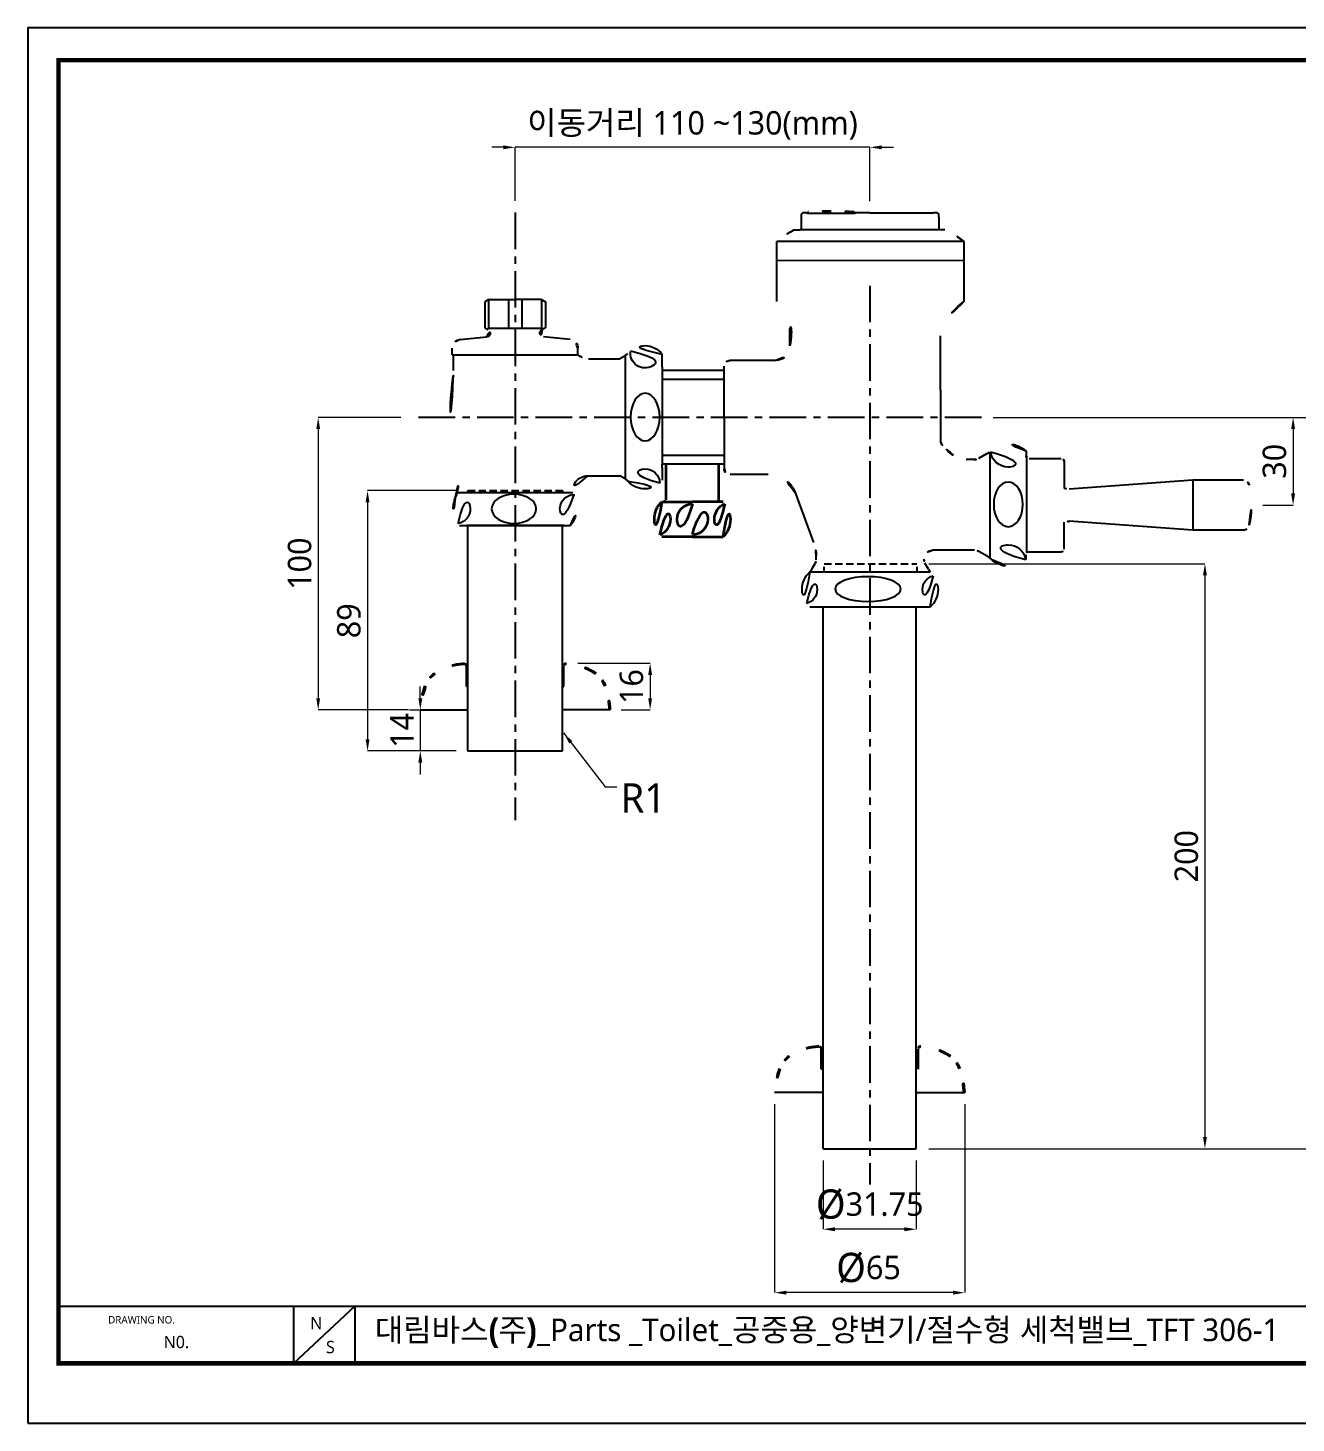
# Model space of a CAD drawing. Extents: x 16296676263 to 16296676914, y -37409617485 to -37409617008.
# Drawn here: x 16296676262.8 to 16296676696.4, y -37409617485.1 to -37409617008.1 of the extents above; entities that cross this region are included whole.
import ezdxf

# ---------------------------------------------------------------- set-up
doc = ezdxf.new("R2010")
doc.units = 0
doc.header["$LTSCALE"] = 10
doc.header["$MEASUREMENT"] = 0
doc.header["$PDMODE"] = 3
doc.header["$PDSIZE"] = -10
doc.linetypes.add('CENTER', pattern=[2, 1.25, -0.25, 0.25, -0.25])
doc.linetypes.add('HIDDEN', pattern=[0.375, 0.25, -0.125])
doc.layers.get('0').update_dxf_attribs({"linetype": 'CONTINUOUS'})
doc.layers.get('DEFPOINTS').update_dxf_attribs({"linetype": 'CONTINUOUS'})
for name, color, linetype in [('7보라', 6, 'CONTINUOUS'), ('DIM & TEXT', 4, 'CONTINUOUS'), ('DWG', 7, 'CONTINUOUS')]:
    doc.layers.add(name, color=color, linetype=linetype)
doc.styles.add('Daelim Dimension', font='')
doc.styles.get('Daelim Dimension').set_extended_font_data('NanumGothic')
doc.dimstyles.new('DEFAULT', dxfattribs={"dimscale": 2, "dimtxt": 2, "dimasz": 2, "dimexe": 0, "dimexo": 2, "dimgap": 1, "dimtad": 1, "dimdec": 1, "dimzin": 9, "dimdsep": 46, "dimtxsty": 'Daelim Dimension', "dimcen": 0.5, "dimclrd": 252, "dimclre": 252, "dimclrt": 3, "dimadec": 1, "dimazin": 0, "dimtfac": 1, "dimtdec": 1, "dimtix": 1, "dimtmove": 0, "dimatfit": 3, "dimfxl": 1, "dimtolj": 1, "dimtzin": 1, "dimlwd": 9, "dimlwe": 9, "dimarcsym": 0})

# ---------------------------------------------------------------- blocks, each defined once
blk = doc.blocks.new('*D0')
at = {"color": 5, "lineweight": 9, "ltscale": 0.5, "transparency": 16777216}
for p, q in [((16296676425.38814, -37409617048.956497), (16296676421.38814, -37409617048.956497)), ((16296676429.38814, -37409617067.253326), (16296676429.38814, -37409617048.956497)), ((16296676550.73407, -37409617048.956497), (16296676429.38814, -37409617048.956497)), ((16296676550.73407, -37409617067.33094), (16296676550.73407, -37409617048.956497)), ((16296676554.73407, -37409617048.956497), (16296676558.73407, -37409617048.956497))]:
    blk.add_line(p, q, dxfattribs=at)
at = {"color": 5, "ltscale": 0.5, "transparency": 16777216}
for points in [[(16296676425.38814, -37409617048.289833), (16296676425.38814, -37409617049.623161), (16296676429.38814, -37409617048.956497)], [(16296676554.73407, -37409617048.289833), (16296676554.73407, -37409617049.623161), (16296676550.73407, -37409617048.956497)]]:
    blk.add_solid(points, dxfattribs=at)
at = {"layer": 'DEFPOINTS', "color": 0, "ltscale": 0.5, "transparency": 16777216}
for p in [(16296676429.38814, -37409617048.956497), (16296676429.38814, -37409617071.253326), (16296676550.73407, -37409617071.33094)]:
    blk.add_point(p, dxfattribs=at)
at = {"color": 2, "ltscale": 0.5, "transparency": 16777216, "insert": (16296676490.06111, -37409617041.468658), "char_height": 8, "attachment_point": 5, "style": 'Daelim Dimension'}
blk.add_mtext('\\A1;이동거리 110 ~130(mm)', dxfattribs=at)
blk = doc.blocks.new('*D1')
at = {"color": 5, "lineweight": 9, "ltscale": 0.5, "transparency": 16777216}
for p, q in [((16296676390.38019, -37409617141.30823), (16296676362.06781, -37409617141.30823)), ((16296676362.06781, -37409617145.30823), (16296676362.06781, -37409617237.30823)), ((16296676392.9521, -37409617241.30823), (16296676362.06781, -37409617241.30823))]:
    blk.add_line(p, q, dxfattribs=at)
at = {"color": 5, "ltscale": 0.5, "transparency": 16777216}
for points in [[(16296676361.40114, -37409617145.30823), (16296676362.73447, -37409617145.30823), (16296676362.06781, -37409617141.30823)], [(16296676361.40114, -37409617237.30823), (16296676362.73447, -37409617237.30823), (16296676362.06781, -37409617241.30823)]]:
    blk.add_solid(points, dxfattribs=at)
at = {"layer": 'DEFPOINTS', "color": 0, "ltscale": 0.5, "transparency": 16777216}
for p in [(16296676394.38019, -37409617141.30823), (16296676362.06781, -37409617241.30823), (16296676396.9521, -37409617241.30823)]:
    blk.add_point(p, dxfattribs=at)
at = {"color": 7, "ltscale": 0.5, "transparency": 16777216, "insert": (16296676355.74163, -37409617191.30823), "char_height": 8, "attachment_point": 5, "rotation": 90, "style": 'Daelim Dimension'}
blk.add_mtext('\\A1;100', dxfattribs=at)
blk = doc.blocks.new('*D2')
at = {"color": 5, "lineweight": 9, "ltscale": 0.5, "transparency": 16777216}
for p, q in [((16296676409.19336, -37409617166.32314), (16296676378.94114, -37409617166.32314)), ((16296676378.94114, -37409617170.32314), (16296676378.94114, -37409617251.32314)), ((16296676409.19336, -37409617255.32314), (16296676378.94114, -37409617255.32314))]:
    blk.add_line(p, q, dxfattribs=at)
at = {"color": 5, "ltscale": 0.5, "transparency": 16777216}
for points in [[(16296676378.27447, -37409617170.32314), (16296676379.6078, -37409617170.32314), (16296676378.94114, -37409617166.32314)], [(16296676378.27447, -37409617251.32314), (16296676379.6078, -37409617251.32314), (16296676378.94114, -37409617255.32314)]]:
    blk.add_solid(points, dxfattribs=at)
at = {"layer": 'DEFPOINTS', "color": 0, "ltscale": 0.5, "transparency": 16777216}
for p in [(16296676413.19336, -37409617166.32314), (16296676378.94114, -37409617255.32314), (16296676413.19336, -37409617255.32314)]:
    blk.add_point(p, dxfattribs=at)
at = {"color": 7, "ltscale": 0.5, "transparency": 16777216, "insert": (16296676372.58635, -37409617210.82314), "char_height": 8, "attachment_point": 5, "rotation": 90, "style": 'Daelim Dimension'}
blk.add_mtext('\\A1;89', dxfattribs=at)
blk = doc.blocks.new('*D3')
at = {"color": 5, "lineweight": 9, "ltscale": 0.5, "transparency": 16777216}
for p, q in [((16296676396.9852, -37409617237.32314), (16296676396.9852, -37409617233.32314)), ((16296676393.25173, -37409617241.32314), (16296676396.9852, -37409617241.32314)), ((16296676396.9852, -37409617241.32314), (16296676396.9852, -37409617255.32314)), ((16296676409.13814, -37409617255.32314), (16296676396.9852, -37409617255.32314)), ((16296676396.9852, -37409617259.32314), (16296676396.9852, -37409617263.32314))]:
    blk.add_line(p, q, dxfattribs=at)
at = {"color": 5, "ltscale": 0.5, "transparency": 16777216}
for points in [[(16296676396.31853, -37409617237.32314), (16296676397.65186, -37409617237.32314), (16296676396.9852, -37409617241.32314)], [(16296676396.31853, -37409617259.32314), (16296676397.65186, -37409617259.32314), (16296676396.9852, -37409617255.32314)]]:
    blk.add_solid(points, dxfattribs=at)
at = {"layer": 'DEFPOINTS', "color": 0, "ltscale": 0.5, "transparency": 16777216}
for p in [(16296676397.25173, -37409617241.32314), (16296676396.9852, -37409617255.32314), (16296676413.13814, -37409617255.32314)]:
    blk.add_point(p, dxfattribs=at)
at = {"color": 7, "ltscale": 0.5, "transparency": 16777216, "insert": (16296676390.71625, -37409617248.32314), "char_height": 8, "attachment_point": 5, "rotation": 90, "style": 'Daelim Dimension'}
blk.add_mtext('\\A1;14', dxfattribs=at)
blk = doc.blocks.new('*D4')
at = {"color": 5, "lineweight": 9, "ltscale": 0.5, "transparency": 16777216}
for p, q in [((16296676450.84683, -37409617225.328247), (16296676475.573219, -37409617225.328247)), ((16296676475.573219, -37409617229.328247), (16296676475.573219, -37409617237.308228)), ((16296676465.65172, -37409617241.308228), (16296676475.573219, -37409617241.308228))]:
    blk.add_line(p, q, dxfattribs=at)
at = {"color": 5, "ltscale": 0.5, "transparency": 16777216}
for points in [[(16296676474.906549, -37409617229.328247), (16296676476.23988, -37409617229.328247), (16296676475.573219, -37409617225.328247)], [(16296676474.906549, -37409617237.308228), (16296676476.23988, -37409617237.308228), (16296676475.573219, -37409617241.308228)]]:
    blk.add_solid(points, dxfattribs=at)
at = {"layer": 'DEFPOINTS', "color": 0, "ltscale": 0.5, "transparency": 16777216}
for p in [(16296676446.84683, -37409617225.328247), (16296676461.65172, -37409617241.308228), (16296676475.573219, -37409617241.308228)]:
    blk.add_point(p, dxfattribs=at)
at = {"color": 7, "ltscale": 0.5, "transparency": 16777216, "insert": (16296676469.21843, -37409617233.318237), "char_height": 8, "attachment_point": 5, "rotation": 90, "style": 'Daelim Dimension'}
blk.add_mtext('\\A1;16', dxfattribs=at)
blk = doc.blocks.new('*D5')
at = {"color": 5, "lineweight": 9, "ltscale": 0.5, "transparency": 16777216}
for p, q in [((16296676592.88019, -37409617141.30823), (16296676695.42448, -37409617141.30823)), ((16296676695.42448, -37409617145.30823), (16296676695.42448, -37409617167.29059)), ((16296676685.09092, -37409617171.29059), (16296676695.42448, -37409617171.29059))]:
    blk.add_line(p, q, dxfattribs=at)
at = {"color": 5, "ltscale": 0.5, "transparency": 16777216}
for points in [[(16296676694.75781, -37409617145.30823), (16296676696.09114, -37409617145.30823), (16296676695.42448, -37409617141.30823)], [(16296676694.75781, -37409617167.29059), (16296676696.09114, -37409617167.29059), (16296676695.42448, -37409617171.29059)]]:
    blk.add_solid(points, dxfattribs=at)
at = {"layer": 'DEFPOINTS', "color": 0, "ltscale": 0.5, "transparency": 16777216}
for p in [(16296676588.88019, -37409617141.30823), (16296676681.09092, -37409617171.29059), (16296676695.42448, -37409617171.29059)]:
    blk.add_point(p, dxfattribs=at)
at = {"color": 7, "ltscale": 0.5, "transparency": 16777216, "insert": (16296676689.06397, -37409617156.29941), "char_height": 8, "attachment_point": 5, "rotation": 90, "style": 'Daelim Dimension'}
blk.add_mtext('\\A1;30', dxfattribs=at)
blk = doc.blocks.new('*D6')
at = {"color": 5, "lineweight": 9, "ltscale": 0.5, "transparency": 16777216}
for p, q in [((16296676592.88019, -37409617141.30823), (16296676743.53392, -37409617141.30823)), ((16296676743.53392, -37409617145.30823), (16296676743.53392, -37409617387.30823)), ((16296676592.88019, -37409617391.30823), (16296676743.53392, -37409617391.30823))]:
    blk.add_line(p, q, dxfattribs=at)
at = {"color": 5, "ltscale": 0.5, "transparency": 16777216}
for points in [[(16296676742.86725, -37409617145.30823), (16296676744.20058, -37409617145.30823), (16296676743.53392, -37409617141.30823)], [(16296676742.86725, -37409617387.30823), (16296676744.20058, -37409617387.30823), (16296676743.53392, -37409617391.30823)]]:
    blk.add_solid(points, dxfattribs=at)
at = {"layer": 'DEFPOINTS', "color": 0, "ltscale": 0.5, "transparency": 16777216}
for p in [(16296676588.88019, -37409617141.30823), (16296676588.88019, -37409617391.30823), (16296676743.53392, -37409617391.30823)]:
    blk.add_point(p, dxfattribs=at)
at = {"color": 7, "ltscale": 0.5, "transparency": 16777216, "insert": (16296676737.17913, -37409617266.30823), "char_height": 8, "attachment_point": 5, "rotation": 90, "style": 'Daelim Dimension'}
blk.add_mtext('\\A1;250', dxfattribs=at)
blk = doc.blocks.new('*D7')
at = {"color": 5, "lineweight": 9, "ltscale": 0.5, "transparency": 16777216}
for p, q in [((16296676570.818781, -37409617191.308487), (16296676665.27841, -37409617191.308487)), ((16296676665.27841, -37409617195.308487), (16296676665.27841, -37409617387.308228)), ((16296676570.818781, -37409617391.308228), (16296676665.27841, -37409617391.308228))]:
    blk.add_line(p, q, dxfattribs=at)
at = {"color": 5, "ltscale": 0.5, "transparency": 16777216}
for points in [[(16296676664.61174, -37409617195.308487), (16296676665.94508, -37409617195.308487), (16296676665.27841, -37409617191.308487)], [(16296676664.61174, -37409617387.308228), (16296676665.94508, -37409617387.308228), (16296676665.27841, -37409617391.308228)]]:
    blk.add_solid(points, dxfattribs=at)
at = {"layer": 'DEFPOINTS', "color": 0, "ltscale": 0.5, "transparency": 16777216}
for p in [(16296676566.818781, -37409617191.308487), (16296676566.818781, -37409617391.308228), (16296676665.27841, -37409617391.308228)]:
    blk.add_point(p, dxfattribs=at)
at = {"color": 7, "ltscale": 0.5, "transparency": 16777216, "insert": (16296676658.94079, -37409617291.308357), "char_height": 8, "attachment_point": 5, "rotation": 90, "style": 'Daelim Dimension'}
blk.add_mtext('\\A1;200', dxfattribs=at)
blk = doc.blocks.new('*D8')
at = {"color": 5, "lineweight": 9, "ltscale": 0.5, "transparency": 16777216}
for p, q in [((16296676518.148991, -37409617376.144768), (16296676518.148991, -37409617440.532097)), ((16296676583.148991, -37409617376.144768), (16296676583.148991, -37409617440.532097)), ((16296676579.148991, -37409617440.532097), (16296676522.148991, -37409617440.532097))]:
    blk.add_line(p, q, dxfattribs=at)
at = {"color": 5, "ltscale": 0.5, "transparency": 16777216}
for points in [[(16296676522.148991, -37409617439.865433), (16296676522.148991, -37409617441.198761), (16296676518.148991, -37409617440.532097)], [(16296676579.148991, -37409617439.865433), (16296676579.148991, -37409617441.198761), (16296676583.148991, -37409617440.532097)]]:
    blk.add_solid(points, dxfattribs=at)
at = {"layer": 'DEFPOINTS', "color": 0, "ltscale": 0.5, "transparency": 16777216}
for p in [(16296676518.148991, -37409617372.144768), (16296676583.148991, -37409617372.144768), (16296676518.148991, -37409617440.532097)]:
    blk.add_point(p, dxfattribs=at)
at = {"color": 7, "ltscale": 0.5, "transparency": 16777216, "insert": (16296676550.247431, -37409617432.144402), "char_height": 8, "attachment_point": 5, "style": 'Daelim Dimension'}
blk.add_mtext('\\A1;{\\H1.25x;\\C256;Ø}65', dxfattribs=at)
blk = doc.blocks.new('*D9')
at = {"color": 5, "lineweight": 9, "ltscale": 0.5, "transparency": 16777216}
for p, q in [((16296676534.77399, -37409617395.30823), (16296676534.77399, -37409617418.85334)), ((16296676566.52399, -37409617395.30823), (16296676566.52399, -37409617418.85334)), ((16296676562.52399, -37409617418.85334), (16296676538.77399, -37409617418.85334))]:
    blk.add_line(p, q, dxfattribs=at)
at = {"color": 5, "ltscale": 0.5, "transparency": 16777216}
for points in [[(16296676538.77399, -37409617418.18668), (16296676538.77399, -37409617419.52), (16296676534.77399, -37409617418.85334)], [(16296676562.52399, -37409617418.18668), (16296676562.52399, -37409617419.52), (16296676566.52399, -37409617418.85334)]]:
    blk.add_solid(points, dxfattribs=at)
at = {"layer": 'DEFPOINTS', "color": 0, "ltscale": 0.5, "transparency": 16777216}
for p in [(16296676534.77399, -37409617391.30823), (16296676566.52399, -37409617391.30823), (16296676534.77399, -37409617418.85334)]:
    blk.add_point(p, dxfattribs=at)
at = {"color": 7, "ltscale": 0.5, "transparency": 16777216, "insert": (16296676550.64899, -37409617410.46564), "char_height": 8, "attachment_point": 5, "style": 'Daelim Dimension'}
blk.add_mtext('\\A1;{\\H1.25x;\\C256;Ø}31.75', dxfattribs=at)

msp = doc.modelspace()

# ---------------------------------------------------------------- linework, layer by layer
at = {"color": 0}
for p, q in [((16296676516.3377399, -37409617121.8082275), (16296676502.8801899, -37409617121.8082275)), ((16296676518.3377399, -37409617121.8082275), (16296676515.3801899, -37409617121.8082275)), ((16296676500.8801899, -37409617141.3082275), (16296676500.8801899, -37409617123.8082275)), ((16296676500.8801899, -37409617141.3082275), (16296676500.8801899, -37409617158.8082275)), ((16296676515.9243507, -37409617160.8082275), (16296676502.8801899, -37409617160.8082275)), ((16296676396.9521008, -37409617241.3082275), (16296676413.1381493, -37409617241.3082275)), ((16296676461.9521008, -37409617241.3082275), (16296676445.6381493, -37409617241.3082275))]:
    msp.add_line(p, q, dxfattribs=at)
at = {"color": 0, "ltscale": 0.05}
for p, q in [((16296676525.3016891, -37409617167.3347015), (16296676531.4794598, -37409617184.0125427)), ((16296676532.3377399, -37409617190.0242462), (16296676532.3377399, -37409617188.469223)), ((16296676530.8377399, -37409617193.1582336), (16296676532.0697899, -37409617191.0242462))]:
    msp.add_line(p, q, dxfattribs=at)
at = {"ltscale": 0.5}
for p, q in [((16296676413.1933594, -37409617255.323143), (16296676413.1933594, -37409617178.2533264)), ((16296676445.6381397, -37409617255.323143), (16296676445.6381397, -37409617178.2533264))]:
    msp.add_line(p, q, dxfattribs=at)
at = {"color": 5}
msp.add_line((16296676273.2735195, -37409617445.1603012), (16296676797.4608002, -37409617445.1603012), dxfattribs=at)
at = {"color": 5, "ltscale": 40}
for p, q in [((16296676353.6242104, -37409617445.1603012), (16296676353.6242104, -37409617464.7766418)), ((16296676353.6242104, -37409617445.1603012), (16296676353.6242104, -37409617464.7766418)), ((16296676374.6185608, -37409617445.1603012), (16296676353.6242104, -37409617464.7766418)), ((16296676374.6185608, -37409617445.1603012), (16296676353.6242104, -37409617464.7766418)), ((16296676374.6185608, -37409617445.1603012), (16296676374.6185608, -37409617464.7766418)), ((16296676374.6185608, -37409617445.1603012), (16296676374.6185608, -37409617464.7766418))]:
    msp.add_line(p, q, dxfattribs=at)
at = {"ltscale": 0.5}
msp.add_lwpolyline([(16296676262.8053303, -37409617485.1271896), (16296676913.8053303, -37409617485.1271896), (16296676913.8053303, -37409617008.1271896), (16296676262.8053303, -37409617008.1271896)], close=True, dxfattribs=at)
at = {"color": 5, "linetype": 'ByBlock', "lineweight": 200, "const_width": 1.5}
msp.add_lwpolyline([(16296676273.2735195, -37409617464.7024689), (16296676903.2735195, -37409617464.7024689), (16296676903.2735195, -37409617019.2024689), (16296676273.2735195, -37409617019.2024689)], close=True, dxfattribs=at)
at = {"color": 0}
for centre, radius, start, end in [((16296676502.8801899, -37409617123.8082275), 2, 90, 180), ((16296676502.8801899, -37409617158.8082275), 2, 180, 270), ((16296676515.9243507, -37409617170.8082275), 10, 20.325391391, 90)]:
    msp.add_arc(centre, radius, start, end, dxfattribs=at)
at = {"color": 0, "ltscale": 0.05}
for centre, radius, start, end in [((16296676520.3377399, -37409617188.469223), 12, 0, 21.801450073), ((16296676530.3377399, -37409617190.0242462), 2, 330.000014923, 0)]:
    msp.add_arc(centre, radius, start, end, dxfattribs=at)
at = {"layer": '7보라', "color": 0}
msp.add_arc((16296676518.3377399, -37409617116.8082275), 5, 270, 0, dxfattribs=at)
at = {"layer": 'DIM & TEXT', "color": 0, "linetype": 'ByBlock', "lineweight": 35}
for p, q in [((16296676481.0184708, -37409617167.5206833), (16296676481.0184708, -37409617157.2533264)), ((16296676498.98633, -37409617157.2533264), (16296676498.98633, -37409617169.4458084)), ((16296676479.5231705, -37409617170.1363678), (16296676490.0231705, -37409617170.1363678)), ((16296676479.5231705, -37409617170.1363678), (16296676490.0231705, -37409617170.1363678)), ((16296676481.0184708, -37409617169.4458084), (16296676481.0184708, -37409617167.5206833)), ((16296676500.5231705, -37409617170.1363678), (16296676490.0231705, -37409617170.1363678)), ((16296676500.5231705, -37409617170.1363678), (16296676490.0231705, -37409617170.1363678)), ((16296676490.0231705, -37409617182.1363678), (16296676479.5231705, -37409617182.1363678)), ((16296676490.0231705, -37409617182.1363678), (16296676500.5231705, -37409617182.1363678))]:
    msp.add_line(p, q, dxfattribs=at)
for centre, radius, start, end in [((16296676485.4711895, -37409617176.1363678), 8.4486026, 134.750787685, 225.249212315), ((16296676476.7039299, -37409617176.1363678), 5.791745, 292.601807966, 67.398192034), ((16296676480.3767605, -37409617169.4458084), 0.6417093, 270, 0), ((16296676490.0231705, -37409617176.1193008), 5.2570434, 90, 270), ((16296676490.0231705, -37409617176.1193008), 5.2570434, 270, 90), ((16296676503.3424091, -37409617176.1363678), 5.791745, 112.601807966, 247.398192034), ((16296676499.6280403, -37409617169.4458084), 0.6417093, 180, 270), ((16296676494.5751591, -37409617176.1363678), 8.4486026, 314.750787685, 45.249212315)]:
    msp.add_arc(centre, radius, start, end, dxfattribs=at)
at = {"layer": 'DWG', "color": 1, "linetype": 'CENTER', "lineweight": -3}
for p, q in [((16296676429.3881397, -37409617071.2533264), (16296676429.3881397, -37409617279.0033264)), ((16296676550.6489697, -37409617096.2876663), (16296676550.6489906, -37409617403.5382309)), ((16296676588.8801899, -37409617141.3082275), (16296676394.3801899, -37409617141.3082275))]:
    msp.add_line(p, q, dxfattribs=at)
at = {"layer": 'DWG'}
for p, q in [((16296676527.7340698, -37409617071.3309402), (16296676527.2340698, -37409617071.8309402)), ((16296676527.2340698, -37409617071.8309402), (16296676527.2340698, -37409617072.8309402)), ((16296676527.2340698, -37409617072.8309402), (16296676527.2340698, -37409617077.1765976)), ((16296676528.9840698, -37409617071.3309402), (16296676527.7340698, -37409617071.3309402)), ((16296676528.9840698, -37409617071.3309402), (16296676529.4647808, -37409617071.3309402)), ((16296676529.1839199, -37409617071.3309402), (16296676529.4839191, -37409617071.6309433)), ((16296676545.4839191, -37409617071.6309433), (16296676529.4839191, -37409617071.6309433)), ((16296676547.0340691, -37409617071.3309402), (16296676545.4647808, -37409617071.3309402)), ((16296676545.7839203, -37409617071.3309402), (16296676545.4839191, -37409617071.6309433)), ((16296676550.7340698, -37409617071.3309402), (16296676547.0340691, -37409617071.3309402)), ((16296676550.7340698, -37409617071.3309402), (16296676572.4840698, -37409617071.3309402)), ((16296676573.7340698, -37409617071.3309402), (16296676572.4840698, -37409617071.3309402)), ((16296676573.7340698, -37409617071.3309402), (16296676574.2340698, -37409617071.8309402)), ((16296676574.2340698, -37409617072.8309402), (16296676574.2340698, -37409617071.8309402)), ((16296676574.2340698, -37409617072.8309402), (16296676574.2340698, -37409617077.1765976)), ((16296676524.8643703, -37409617077.1765976), (16296676526.8643703, -37409617077.1765976)), ((16296676574.3643703, -37409617077.1765976), (16296676526.8643703, -37409617077.1765976)), ((16296676576.3643703, -37409617077.1765976), (16296676574.3643703, -37409617077.1765976)), ((16296676518.8643703, -37409617087.6871338), (16296676518.8643703, -37409617081.1871338)), ((16296676582.8643703, -37409617081.1871338), (16296676582.8643703, -37409617087.6871338)), ((16296676661.0909195, -37409617162.7905884), (16296676661.0909195, -37409617179.7905884)), ((16296676678.4753399, -37409617162.7905884), (16296676661.0909195, -37409617162.7905884)), ((16296676678.4753399, -37409617179.7905884), (16296676661.0909195, -37409617179.7905884))]:
    msp.add_line(p, q, dxfattribs=at)
at = {"layer": 'DWG', "color": 0, "lineweight": -3}
for p, q in [((16296676582.8643703, -37409617081.1871338), (16296676518.8643703, -37409617081.1871338)), ((16296676582.8198891, -37409617087.7179184), (16296676518.8643703, -37409617087.6871338)), ((16296676420.3881397, -37409617110.9487686), (16296676420.3881397, -37409617100.9487686)), ((16296676427.1335506, -37409617100.9487686), (16296676427.1335506, -37409617110.9487686)), ((16296676431.65555, -37409617100.9487686), (16296676431.65555, -37409617110.9487686)), ((16296676438.3881397, -37409617100.9487686), (16296676438.3881397, -37409617110.9487686)), ((16296676438.3881397, -37409617110.9487686), (16296676420.3881397, -37409617110.9487686)), ((16296676407.8881397, -37409617119.9487686), (16296676450.8881397, -37409617119.9487686)), ((16296676466.9780502, -37409617120.2533264), (16296676467.9780502, -37409617119.4419098)), ((16296676466.9780502, -37409617120.2533264), (16296676466.9780502, -37409617162.0033264)), ((16296676479.7313309, -37409617125.2533264), (16296676479.7313309, -37409617157.2533264)), ((16296676591.7299309, -37409617153.1337128), (16296676591.7299309, -37409617189.4452972)), ((16296676604.4291496, -37409617187.5834808), (16296676604.4291496, -37409617154.9977036)), ((16296676413.1933594, -37409617167.0033264), (16296676413.1933594, -37409617166.323143)), ((16296676445.6381397, -37409617166.323143), (16296676445.6381397, -37409617167.0033264)), ((16296676466.9780502, -37409617162.0033264), (16296676466.9780502, -37409617162.2533264)), ((16296676466.9780502, -37409617162.2533264), (16296676467.9780502, -37409617163.0647507)), ((16296676409.6910591, -37409617167.0033264), (16296676449.1910591, -37409617167.0033264)), ((16296676412.7010002, -37409617178.2533264), (16296676448.3510094, -37409617178.2533264)), ((16296676446.0381508, -37409617178.2533264), (16296676412.7381401, -37409617178.2533264)), ((16296676590.7709408, -37409617188.7290268), (16296676592.1362591, -37409617189.7487869)), ((16296676530.2155895, -37409617194.125), (16296676530.8377399, -37409617193.1582336)), ((16296676530.2155895, -37409617194.125), (16296676571.2985992, -37409617194.125)), ((16296676570.7709408, -37409617193.2290268), (16296676571.2985992, -37409617194.125)), ((16296676571.2985992, -37409617206.125), (16296676530.2155895, -37409617206.125)), ((16296676534.7739697, -37409617239.3100433), (16296676534.7739697, -37409617232.4333191)), ((16296676566.5239697, -37409617239.3100433), (16296676566.5239697, -37409617232.4333191)), ((16296676413.1381397, -37409617255.323143), (16296676445.6381397, -37409617255.323143))]:
    msp.add_line(p, q, dxfattribs=at)
at = {"layer": 'DWG', "color": 0}
for p, q in [((16296676518.8198891, -37409617087.7179184), (16296676518.8198891, -37409617101.6865463)), ((16296676582.8198891, -37409617087.7179184), (16296676582.8198891, -37409617101.7179184)), ((16296676420.3881397, -37409617100.9487686), (16296676418.9958401, -37409617101.7526093)), ((16296676418.9958401, -37409617101.7526093), (16296676418.9958401, -37409617110.7204666)), ((16296676420.3881397, -37409617100.9487686), (16296676429.3881397, -37409617100.9487686)), ((16296676438.3881397, -37409617100.9487686), (16296676429.3881397, -37409617100.9487686)), ((16296676438.3881397, -37409617100.9487686), (16296676439.7804508, -37409617101.7526093)), ((16296676439.7804508, -37409617101.7526093), (16296676439.7804508, -37409617110.7204666)), ((16296676410.5837593, -37409617114.6698303), (16296676419.7200394, -37409617113.7380371)), ((16296676418.9958401, -37409617110.7204666), (16296676420.1490097, -37409617111.2719574)), ((16296676439.7804508, -37409617110.7204666), (16296676438.6272793, -37409617111.2719574)), ((16296676448.1925297, -37409617114.6698303), (16296676439.0562401, -37409617113.7380371)), ((16296676574.8377399, -37409617132.0061188), (16296676574.8377399, -37409617113.4372711)), ((16296676407.8881397, -37409617119.9487686), (16296676407.8881397, -37409617117.6543427)), ((16296676450.8881397, -37409617119.9487686), (16296676450.8881397, -37409617117.6543427)), ((16296676408.3510094, -37409617125.289093), (16296676408.3510094, -37409617120.2533264)), ((16296676454.4741096, -37409617121.2533264), (16296676460.3426208, -37409617121.2533264)), ((16296676460.3426208, -37409617121.2533264), (16296676465.2460003, -37409617121.2533264)), ((16296676466.9780502, -37409617120.2533264), (16296676465.2460003, -37409617121.2533264)), ((16296676479.7313309, -37409617124.0033264), (16296676479.7313309, -37409617119.7533264)), ((16296676479.7313309, -37409617124.0033264), (16296676479.7313309, -37409617125.2533264)), ((16296676500.8801899, -37409617125.2533264), (16296676479.7313309, -37409617125.2533264)), ((16296676479.7313309, -37409617128.2533264), (16296676500.8801899, -37409617128.2533264)), ((16296676574.8377399, -37409617132.0061188), (16296676574.8377399, -37409617149.8082275)), ((16296676479.7313309, -37409617154.2533264), (16296676500.8801899, -37409617154.2533264)), ((16296676586.5029907, -37409617155.7290268), (16296676583.6844292, -37409617155.7290268)), ((16296676590.6362591, -37409617153.7905884), (16296676587.8683109, -37409617155.3886566)), ((16296676590.7709408, -37409617153.7290268), (16296676588.0029907, -37409617155.3271027)), ((16296676604.1362591, -37409617152.8323822), (16296676604.1362591, -37409617154.2905884)), ((16296676605.1362591, -37409617155.2905884), (16296676616.1362591, -37409617155.2905884)), ((16296676617.1362591, -37409617156.2905884), (16296676617.1362591, -37409617160.5405884)), ((16296676454.1855392, -37409617161.2533264), (16296676465.2460003, -37409617161.2533264)), ((16296676466.9780502, -37409617162.2533264), (16296676465.2460003, -37409617161.2533264)), ((16296676500.8801899, -37409617157.2533264), (16296676479.7313309, -37409617157.2533264)), ((16296676479.7313309, -37409617158.5033264), (16296676479.7313309, -37409617157.2533264)), ((16296676479.7313309, -37409617158.5033264), (16296676479.7313309, -37409617162.7533264)), ((16296676617.1362591, -37409617160.5405884), (16296676617.1362591, -37409617165.4986877)), ((16296676661.0909195, -37409617162.7905884), (16296676618.8934402, -37409617165.7905884)), ((16296676410.3510094, -37409617178.2533264), (16296676412.7010002, -37409617178.2533264)), ((16296676617.1362591, -37409617182.0405884), (16296676617.1362591, -37409617177.082489)), ((16296676661.0909195, -37409617179.7905884), (16296676618.8934402, -37409617176.7905884)), ((16296676617.1362591, -37409617186.2905884), (16296676617.1362591, -37409617182.0405884)), ((16296676569.2709408, -37409617190.095047), (16296676569.2709408, -37409617189.7290268)), ((16296676586.5029907, -37409617186.7290268), (16296676572.2709408, -37409617186.7290268)), ((16296676590.7709408, -37409617188.7290268), (16296676588.0029907, -37409617187.1309509)), ((16296676604.1362591, -37409617189.7487869), (16296676604.1362591, -37409617188.2905884)), ((16296676605.1362591, -37409617187.2905884), (16296676616.1362591, -37409617187.2905884)), ((16296676570.7709408, -37409617193.2290268), (16296676569.5388908, -37409617191.095047)), ((16296676534.7739906, -37409617391.3082275), (16296676534.7739697, -37409617206.125)), ((16296676566.5239906, -37409617391.3082275), (16296676566.5239697, -37409617206.125)), ((16296676412.8020992, -37409617233.3082275), (16296676412.8020992, -37409617226.3272476)), ((16296676445.8020992, -37409617233.3082275), (16296676445.8020992, -37409617226.3272476)), ((16296676446.1021004, -37409617233.3082275), (16296676446.1021004, -37409617226.3272476)), ((16296676413.1021004, -37409617233.3082275), (16296676412.8020992, -37409617233.3082275)), ((16296676445.8020992, -37409617233.3082275), (16296676446.1021004, -37409617233.3082275)), ((16296676533.9989891, -37409617364.1447678), (16296676533.9989891, -37409617357.1638031)), ((16296676534.2989902, -37409617364.1447678), (16296676534.2989902, -37409617357.1638031)), ((16296676566.9989891, -37409617364.1447678), (16296676566.9989891, -37409617357.1638031)), ((16296676567.2989902, -37409617364.1447678), (16296676567.2989902, -37409617357.1638031)), ((16296676534.2989902, -37409617364.1447678), (16296676533.9989891, -37409617364.1447678)), ((16296676534.3989906, -37409617372.1447678), (16296676518.1489906, -37409617372.1447678)), ((16296676566.8989906, -37409617372.1447678), (16296676583.1489906, -37409617372.1447678)), ((16296676534.7739906, -37409617391.3082275), (16296676566.5239906, -37409617391.3082275))]:
    msp.add_line(p, q, dxfattribs=at)
at = {"layer": 'DWG', "color": 0, "linetype": 'HIDDEN', "lineweight": -3}
for p, q in [((16296676413.1933594, -37409617166.323143), (16296676445.6381397, -37409617166.323143)), ((16296676535.0687809, -37409617191.3084869), (16296676566.8187809, -37409617191.3084869)), ((16296676535.0687809, -37409617194.1355896), (16296676535.0687809, -37409617192.3855896)), ((16296676566.8187809, -37409617192.3855896), (16296676566.8187809, -37409617194.1355896))]:
    msp.add_line(p, q, dxfattribs=at)
at = {"layer": 'DWG'}
for centre, radius, start, end in [((16296676529.76478, -37409617071.2955399), 0.3, 93.276990568, 180), ((16296676537.4647808, -37409617205.7752838), 135, 90, 93.276990568), ((16296676537.4647808, -37409617205.7752838), 135, 86.723009432, 90), ((16296676545.1647797, -37409617071.2955399), 0.3, 0, 86.723009432), ((16296676537.7393703, -37409617102.9318008), 28.7940253, 116.560457126, 130.958890475), ((16296676563.4893703, -37409617105.3161392), 30.945104, 51.236628408, 65.414004233), ((16296676678.4753399, -37409617164.7905884), 2, 10.820266189, 90), ((16296676644.4659195, -37409617171.2905884), 36.625, 349.179733811, 10.820266189), ((16296676678.4753399, -37409617177.7905884), 2, 270, 349.179733811)]:
    msp.add_arc(centre, radius, start, end, dxfattribs=at)
at = {"layer": 'DWG', "color": 0}
for centre, radius, start, end in [((16296676508.1578293, -37409617113.1077499), 15.6244406, 346.299921969, 46.9686545), ((16296676595.0965595, -37409617118.657692), 20.9206239, 125.931768933, 165.550036265), ((16296676419.5881405, -37409617112.4447479), 1.3, 275.823204734, 64.44138934), ((16296676439.1881409, -37409617112.4447479), 1.3, 115.55861066, 264.176795266), ((16296676410.8881397, -37409617117.6543427), 3, 95.823313452, 180), ((16296676447.8881397, -37409617117.6543427), 3, 0, 84.176686548), ((16296676473.7313309, -37409617124.2533264), 7.5, 36.869788363, 140.094398305), ((16296676486.3510094, -37409617139.2533264), 79, 171.807799632, 193.586713539), ((16296676389.3510094, -37409617125.289093), 19, 351.807799632, 0), ((16296676584.6149597, -37409617143.6218033), 11.5700498, 212.322971366, 227.775483018), ((16296676598.1362591, -37409617159.5405884), 9, 48.189543185, 131.810456815), ((16296676584.8307705, -37409617145.1235275), 10.6672747, 221.483721379, 263.83086442), ((16296676586.3683109, -37409617152.7905884), 3, 270, 299.999835794), ((16296676586.5029907, -37409617152.7290268), 3, 270, 299.999835794), ((16296676605.1362591, -37409617154.2905884), 1, 180, 270), ((16296676616.1362591, -37409617156.2905884), 1, 0, 90), ((16296676391.0935192, -37409617162.2753372), 19, 339.928008282, 13.586713539), ((16296676454.1855392, -37409617166.2533264), 5, 90, 196.507543601), ((16296676473.7313309, -37409617158.2533264), 7.5, 219.905601695, 323.130211637), ((16296676418.3321095, -37409617172.2282181), 10, 159.928008282, 217.049821728), ((16296676440.3698997, -37409617172.2282181), 10, 322.950178272, 20.071991718), ((16296676467.6084805, -37409617162.2753372), 19, 196.507543601, 200.071991718), ((16296676572.2709408, -37409617189.7290268), 3, 90, 180), ((16296676571.2709408, -37409617190.095047), 2, 180, 209.999985077), ((16296676586.5029907, -37409617189.7290268), 3, 60.000164206, 90), ((16296676598.1362591, -37409617183.0405884), 9, 228.189543185, 311.810456815), ((16296676605.1362591, -37409617188.2905884), 1, 90, 180), ((16296676616.1362591, -37409617186.2905884), 1, 270, 0), ((16296676535.5070992, -37409617200.125), 8, 131.409629007, 228.590370993), ((16296676566.0070992, -37409617200.125), 8, 311.409629007, 48.590370993), ((16296676412.9521008, -37409617245.3082275), 20, 92.564084696, 123.792059486), ((16296676412.9521008, -37409617245.3082275), 19.7, 92.564084696, 123.792059486), ((16296676412.1021004, -37409617226.3272476), 1, 0, 92.564084696), ((16296676412.1021004, -37409617226.3272476), 0.7, 0, 92.564084696), ((16296676446.8020992, -37409617226.3272476), 1, 87.435915304, 180), ((16296676446.8020992, -37409617226.3272476), 0.7, 87.435915304, 180), ((16296676445.9521008, -37409617245.3082275), 19.7, 56.207940514, 87.435915304), ((16296676445.9521008, -37409617245.3082275), 20, 56.207940514, 87.435915304), ((16296676426.9145699, -37409617242.8082275), 30, 160.992997474, 177.133840127), ((16296676426.9145699, -37409617242.8082275), 29.7, 160.992997474, 177.133840127), ((16296676407.87393, -37409617236.6527023), 10, 127.196262052, 158.807442775), ((16296676407.87393, -37409617236.6527023), 9.7, 127.196262052, 158.807442775), ((16296676451.0302601, -37409617236.6527023), 9.7, 21.192557225, 52.803737948), ((16296676451.0302601, -37409617236.6527023), 10, 21.192557225, 52.803737948), ((16296676431.9896202, -37409617242.8082275), 29.7, 2.866159873, 19.007002526), ((16296676431.9896202, -37409617242.8082275), 30, 2.866159873, 19.007002526), ((16296676534.1489906, -37409617376.1447678), 20, 92.564084696, 123.792059486), ((16296676534.1489906, -37409617376.1447678), 19.7, 92.564084696, 123.792059486), ((16296676533.2989902, -37409617357.1638031), 1, 0, 92.564084696), ((16296676533.2989902, -37409617357.1638031), 0.7, 0, 92.564084696), ((16296676567.9989891, -37409617357.1638031), 1, 87.435915304, 180), ((16296676567.9989891, -37409617357.1638031), 0.7, 87.435915304, 180), ((16296676567.1489906, -37409617376.1447678), 19.7, 56.207940514, 87.435915304), ((16296676567.1489906, -37409617376.1447678), 20, 56.207940514, 87.435915304), ((16296676529.0708294, -37409617367.4892426), 10, 127.196262052, 158.807442775), ((16296676529.0708294, -37409617367.4892426), 9.7, 127.196262052, 158.807442775), ((16296676572.2271595, -37409617367.4892426), 9.7, 21.192557225, 52.803737948), ((16296676572.2271595, -37409617367.4892426), 10, 21.192557225, 52.803737948), ((16296676548.1114693, -37409617373.6447678), 30, 160.992997474, 177.133840127), ((16296676548.1114693, -37409617373.6447678), 29.7, 160.992997474, 177.133840127), ((16296676553.1865196, -37409617373.6447678), 29.7, 2.866159873, 19.007002526), ((16296676553.1865196, -37409617373.6447678), 30, 2.866159873, 19.007002526)]:
    msp.add_arc(centre, radius, start, end, dxfattribs=at)
at = {"layer": 'DWG', "color": 0, "lineweight": -3}
for centre, radius, start, end in [((16296676473.8671207, -37409617119.3795624), 5.0198338, 170.683939265, 5.094934494), ((16296676455.2862091, -37409617113.4402466), 7.8551708, 235.951791536, 264.065944796), ((16296676586.0338993, -37409617145.0281906), 9.9067759, 298.565429413, 311.628565984), ((16296676597.9934502, -37409617152.2298965), 6.0638825, 188.324278908, 351.675721092), ((16296676473.8671207, -37409617163.9076538), 5.0015623, 1.432194508, 181.432194508), ((16296676619.187149, -37409617158.5876083), 7.2089666, 253.471500349, 267.66495598), ((16296676409.0102692, -37409617172.5874863), 5.0580659, 280.270029439, 84.653885874), ((16296676449.6597996, -37409617172.6058731), 4.9372328, 92.682137707, 261.300897915), ((16296676619.6994209, -37409617187.0773621), 10.3182991, 94.480015238, 104.383354325), ((16296676597.9934502, -37409617190.8851471), 6.0614564, 8.165710602, 171.834289398), ((16296676527.7727509, -37409617200.1895599), 4.9117207, 285.700142826, 75.256370415), ((16296676573.6143093, -37409617200.1895599), 4.9117207, 104.743629585, 254.299857174)]:
    msp.add_arc(centre, radius, start, end, dxfattribs=at)
at = {"layer": 'DWG', "color": 0, "lineweight": -3, "extrusion": (0, 0, -1)}
for centre, major_axis, ratio in [((16296676473.8671207, -37409617141.1837692), (0, 8.125), 0.6153846154), ((16296676598.0367393, -37409617171.0367737), (0, 7.625), 0.6557377049), ((16296676428.9815407, -37409617172.5514221), (-7.625, 0), 0.6557377049), ((16296676550.0552902, -37409617199.9939499), (11.25, 0), 0.3777777778)]:
    msp.add_ellipse(centre, major_axis=major_axis, ratio=ratio, dxfattribs=at)

# ---------------------------------------------------------------- texts
at = {"color": 5, "ltscale": 40, "style": 'Daelim Dimension'}
msp.add_text('DRAWING NO.', height=2.569011268, dxfattribs=at).set_placement((16296676290.2464199, -37409617451.0949936))
at = {"attachment_point": 1, "style": 'Daelim Dimension'}
for s, insert, char_height, width in [('N', (16296676359.3344002, -37409617448.8380127), 4.2041236, 5.867310562), ('N0.', (16296676309.2168102, -37409617455.2967377), 4.20412356, 26.373944709), ('S', (16296676364.7405396, -37409617457.0155334), 4.2041236, 5.867310562)]:
    msp.add_mtext(s, dxfattribs=dict(at, insert=insert, char_height=char_height, width=width))
at = {"color": 2, "insert": (16296676381.4280205, -37409617449.3695602), "char_height": 7.73955, "width": 457.805707974, "attachment_point": 1, "style": 'Daelim Dimension'}
msp.add_mtext('{\\fPretendard Variable SemiBold|b0|i0|c129|p2;대림바스(주)}_Parts _Toilet_{\\fGulim|b0|i0|c129|p50;공중용}_{\\fGulim|b0|i0|c129|p50;양변기}/{\\fGulim|b0|i0|c129|p50;절수형 세척밸브}_TFT 306-1', dxfattribs=at)
at = {"layer": 'DWG', "color": 2, "insert": (16296676465.4458008, -37409617266.3746796), "char_height": 10, "width": 16.5, "attachment_point": 1, "style": 'Daelim Dimension'}
msp.add_mtext('R1', dxfattribs=at)

# ---------------------------------------------------------------- dimensions: what is measured, and where the dimension line sits
at = {"ltscale": 0.5}
dim = msp.add_linear_dim(base=(16296676429.3881397, -37409617048.9564972), p1=(16296676550.7340698, -37409617071.3309402), p2=(16296676429.3881397, -37409617071.2533264), text='이동거리 110 ~130(mm)', dimstyle='DEFAULT', override={"dimtxt": 4, "dimclrd": 5, "dimclre": 5, "dimclrt": 2}, dxfattribs=at)
dim.commit()
dim.dimension.update_dxf_attribs({"geometry": '*D0', "text_midpoint": (16296676490.0611095, -37409617041.4686584)})
for base, p1, p2, override, picture, middle in [((16296676362.0678101, -37409617241.3082275), (16296676394.3801899, -37409617141.3082275), (16296676396.9521008, -37409617241.3082275), {"dimtxt": 4, "dimdec": 6, "dimclrd": 5, "dimclre": 5, "dimclrt": 7}, '*D1', (16296676355.7416306, -37409617191.3082275)), ((16296676695.4244804, -37409617171.2905884), (16296676588.8801899, -37409617141.3082275), (16296676681.0909195, -37409617171.2905884), {"dimtxt": 4, "dimclrd": 5, "dimclre": 5, "dimclrt": 7}, '*D5', (16296676689.0639706, -37409617156.299408)), ((16296676743.5339203, -37409617391.3082275), (16296676588.8801899, -37409617141.3082275), (16296676588.8801899, -37409617391.3082275), {"dimtxt": 4, "dimclrd": 5, "dimclre": 5, "dimclrt": 7}, '*D6', (16296676737.1791306, -37409617266.3082275)), ((16296676378.9411392, -37409617255.323143), (16296676413.1933594, -37409617166.323143), (16296676413.1933594, -37409617255.323143), {"dimtxt": 4, "dimdec": 6, "dimclrd": 5, "dimclre": 5, "dimclrt": 7}, '*D2', (16296676372.5863495, -37409617210.823143)), ((16296676665.27841, -37409617391.3082275), (16296676566.8187809, -37409617191.3084869), (16296676566.8187809, -37409617391.3082275), {"dimtxt": 4, "dimdec": 0, "dimclrd": 5, "dimclre": 5, "dimclrt": 7}, '*D7', (16296676658.9407902, -37409617291.3083572)), ((16296676475.5732193, -37409617241.3082275), (16296676446.8468304, -37409617225.3282471), (16296676461.65172, -37409617241.3082275), {"dimtxt": 4, "dimclrd": 5, "dimclre": 5, "dimclrt": 7}, '*D4', (16296676469.2184296, -37409617233.3182373)), ((16296676396.9852009, -37409617255.323143), (16296676397.25173, -37409617241.323143), (16296676413.1381397, -37409617255.323143), {"dimtxt": 4, "dimdec": 6, "dimclrd": 5, "dimclre": 5, "dimclrt": 7}, '*D3', (16296676390.7162495, -37409617248.323143))]:
    dim = msp.add_linear_dim(base=base, p1=p1, p2=p2, angle=90, dimstyle='DEFAULT', override=override, dxfattribs=at)
    dim.commit()
    dim.dimension.update_dxf_attribs({"geometry": picture, "text_midpoint": middle})
for base, p1, p2, override, picture, middle in [((16296676518.1489906, -37409617440.5320969), (16296676583.1489906, -37409617372.1447678), (16296676518.1489906, -37409617372.1447678), {"dimtxt": 4, "dimclrd": 5, "dimclre": 5, "dimclrt": 7}, '*D8', (16296676550.2474308, -37409617440.5320969)), ((16296676534.7739906, -37409617418.8533401), (16296676566.5239906, -37409617391.3082275), (16296676534.7739906, -37409617391.3082275), {"dimtxt": 4, "dimdec": 2, "dimclrd": 5, "dimclre": 5, "dimclrt": 7}, '*D9', (16296676550.6489906, -37409617418.8533401))]:
    dim = msp.add_linear_dim(base=base, p1=p1, p2=p2, text='{\\H1.25x;\\C256;Ø}<>', dimstyle='DEFAULT', override=override, dxfattribs=at)
    dim.commit()
    dim.dimension.update_dxf_attribs({"geometry": picture, "text_midpoint": middle, "dimtype": 160})

# ---------------------------------------------------------------- leaders
at = {"layer": 'DWG', "color": 0, "annotation_type": 0, "has_hookline": 1, "hookline_direction": 0, "text_width": 12.3809524}
msp.add_leader([(16296676445.9917297, -37409617249.1903534), (16296676460.1958008, -37409617267.6246796), (16296676464.1958008, -37409617267.6246796)], dimstyle='DEFAULT', override={"dimgap": 0.625, "dimtad": 0, "dimclrd": 5}, dxfattribs=at)

doc.saveas('drawing.dxf')
